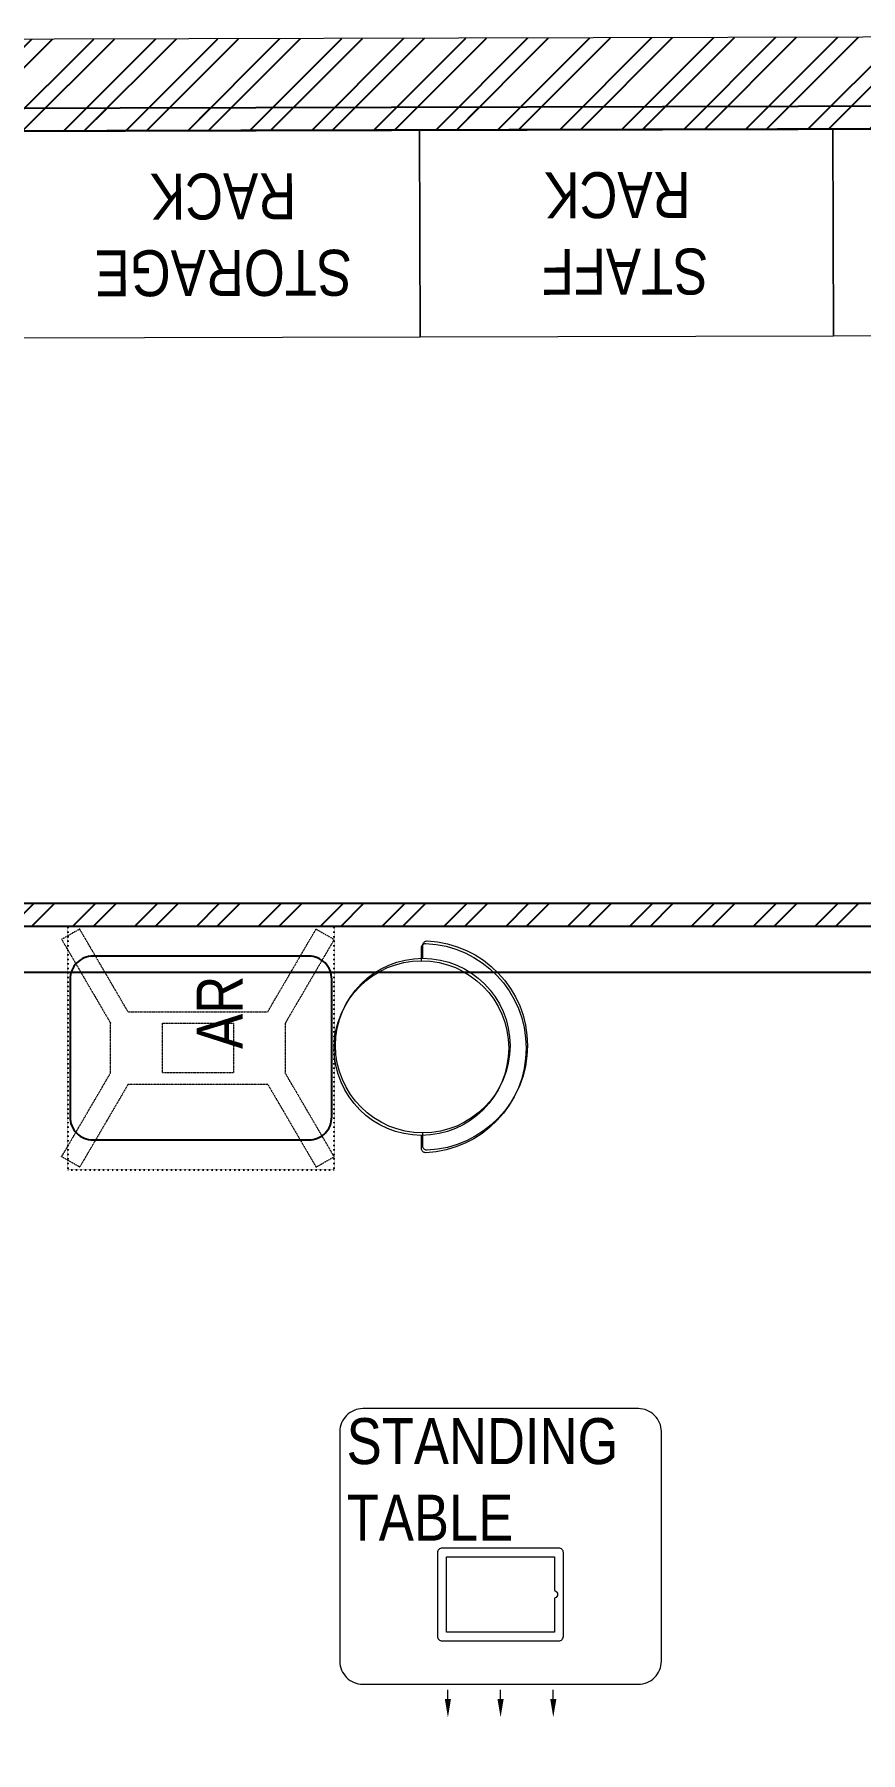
# Model space of a CAD drawing. Header units: millimetres. Extents: x -8946 to 2684, y -2892 to 9932.
# Drawn here: x -5698 to -3899, y 6191 to 9932 of the extents above; entities that cross this region are included whole.
import ezdxf

# ---------------------------------------------------------------- set-up
doc = ezdxf.new("R2010")
doc.units = ezdxf.units.MM
for name, pattern in [('DASHED', [100, -100]), ('DOT', [0.25, 0, -0.25]), ('HIDDEN2', [0.1875, 0.125, -0.0625])]:
    doc.linetypes.add(name, pattern=pattern)
for name, color, linetype, lineweight in [('I-LK EQPMT', 3, 'Continuous', 18), ('I-LK FF&E', 1, 'Continuous', 9), ('I-LK TEXT', 31, 'Continuous', 5), ('LN-ELEVATION-1', 81, 'Continuous', 13), ('LN-ELEVATION-2', 103, 'Continuous', 20), ('LN-ELEVATION-4', 145, 'Continuous', 13)]:
    doc.layers.add(name, color=color, linetype=linetype, lineweight=lineweight)
for name, color, linetype in [('RETAIL_SEPARATOR', 4, 'DASHED'), ('WALLS', 7, 'Continuous'), ('WALLS_3D', 7, 'Continuous')]:
    doc.layers.add(name, color=color, linetype=linetype)
doc.styles.add('LK TXT', font='Arial Narrow.ttf')
pattern_1 = [(45, (0, 0), (-67.3519, 67.3519), []), (45, (44.9, 0), (-67.3519, 67.3519), [])]

# ---------------------------------------------------------------- blocks, each defined once
blk = doc.blocks.new('UPS_RACK_1')
at = {"layer": 'I-LK FF&E'}
blk.add_lwpolyline([(900, 450), (0, 450), (0, 0), (900, 0)], close=True, dxfattribs=at)
at = {"layer": 'I-LK TEXT', "color": 0, "linetype": 'Continuous', "ltscale": 3, "insert": (135.8, 291.7), "char_height": 100, "attachment_point": 1, "style": 'LK TXT'}
blk.add_mtext_dynamic_manual_height_columns('\\pxqc;UPS RACK', width=636.752, gutter_width=1, heights=[0], dxfattribs=at)
blk = doc.blocks.new('STAFF_RACK_1')
at = {"layer": 'I-LK FF&E'}
blk.add_lwpolyline([(900, 450), (0, 450), (0, 0), (900, 0)], close=True, dxfattribs=at)
at = {"layer": 'I-LK TEXT', "color": 0, "linetype": 'Continuous', "ltscale": 3, "insert": (221.8, 359.4), "char_height": 100, "attachment_point": 1, "style": 'LK TXT'}
blk.add_mtext_dynamic_manual_height_columns('\\pxqc;STAFF\\P RACK', width=463.044, gutter_width=1, heights=[0], dxfattribs=at)
blk = doc.blocks.new('STORAGE_RACK_1')
at = {"layer": 'I-LK FF&E'}
blk.add_lwpolyline([(900, 450), (0, 450), (0, 0), (900, 0)], close=True, dxfattribs=at)
at = {"layer": 'I-LK TEXT', "color": 0, "linetype": 'Continuous', "ltscale": 3, "insert": (150.5, 360.1), "char_height": 100, "attachment_point": 1, "style": 'LK TXT'}
blk.add_mtext_dynamic_manual_height_columns('\\pxqc,t10;STORAGE \\P\\ptz;RACK', width=555.025, gutter_width=1, heights=[0], dxfattribs=at)
blk = doc.blocks.new('ar table')
at = {"layer": 'LN-ELEVATION-2', "linetype": 'DOT', "lineweight": 25, "transparency": 33554493}
blk.add_lwpolyline([(0, 13.4), (530, 13.4), (530, 593.4), (0, 593.4)], close=True, dxfattribs=at)
at = {"layer": 'LN-ELEVATION-2', "lineweight": 25}
blk.add_lwpolyline([(465, 68.2), (465, 538.2, 0.414214), (415, 588.2), (115, 588.2, 0.414214), (65, 538.2), (65, 68.2, 0.414214), (115, 18.2), (415, 18.2, 0.414214)], format="xyb", close=True, dxfattribs=at)
at = {"layer": 'LN-ELEVATION-4', "linetype": 'HIDDEN2', "ltscale": 0.25, "transparency": 33554664}
for points in [[(185.8, 448.9), (5.9, 554), (28.5, 593.4), (211.1, 486.7)], [(344.2, 448.9), (524.1, 554), (501.5, 593.4), (318.9, 486.7)], [(211.1, 486.7), (318.9, 486.7)], [(185.8, 144.5), (185.8, 448.9)], [(344.2, 448.9), (344.2, 144.5)], [(185.8, 144.5), (5.9, 39.3), (28.5, 0), (211.1, 106.7)], [(344.2, 144.5), (524.1, 39.3), (501.5, 0), (318.9, 106.7)], [(318.9, 106.7), (211.1, 106.7)]]:
    blk.add_lwpolyline(points, dxfattribs=at)
blk.add_lwpolyline([(210.8, 374), (319.2, 374), (319.2, 219.4), (210.8, 219.4)], close=True, dxfattribs=at)
blk = doc.blocks.new('clinic doctor stool')
at = {"layer": 'I-LK FF&E', "color": 1, "ltscale": 100}
blk.add_lwpolyline([(228, 37.8), (228, 9.1, -0.426474), (218.5, 0, -0.959166), (218.5, 455.6, -0.426474), (228, 446.5), (228, 417.8)], format="xyb", dxfattribs=at)
blk.add_circle((228, 227.8), 190, dxfattribs=at)
blk = doc.blocks.new('doctors stool')
at = {"ltscale": 100}
blk.add_lwpolyline([(228, 37.8), (228, 9.1, -0.426474), (218.5, 0, -0.959166), (218.5, 455.6, -0.426474), (228, 446.5), (228, 417.8)], format="xyb", dxfattribs=at)
blk.add_circle((228, 227.8), 190, dxfattribs=at)
blk = doc.blocks.new('AR_1', base_point=(0, 0))
at = {"layer": 'I-LK EQPMT'}
for name, p, rotation in [('AR TABLE', (530, 1014.3), 180), ('CLINIC DOCTOR STOOL', (498.2, 0), 90)]:
    blk.add_blockref(name, p, dxfattribs=dict(at, rotation=rotation))
at = {"layer": 'I-LK FF&E', "rotation": 90}
blk.add_blockref('DOCTORS STOOL', (492.8, 2.9), dxfattribs=at)
at = {"layer": 'I-LK TEXT', "color": 0, "linetype": 'Continuous', "ltscale": 3, "insert": (263.3, 720.4), "char_height": 100, "attachment_point": 1, "style": 'LK TXT'}
blk.add_mtext_dynamic_manual_height_columns('AR', width=237.441, gutter_width=12.5, heights=[0], dxfattribs=at)
blk = doc.blocks.new('standing table')
at = {"layer": 'LN-ELEVATION-1', "linetype": 'ByBlock', "lineweight": -2}
for p, q in [((235.3, -32.3), (235.3, -12)), ((350, -32.3), (350, -12)), ((464.7, -32.3), (464.7, -12))]:
    blk.add_line(p, q, dxfattribs=at)
at = {"layer": 'LN-ELEVATION-1'}
for points in [[(222.7, 94.5), (476.7, 94.5, 0.414214), (486.7, 104.5), (486.7, 286.5, 0.414214), (476.7, 296.5), (222.7, 296.5, 0.414214), (212.7, 286.5), (212.7, 104.5, 0.414214)], [(467.2, 186), (467.2, 113.5), (232.2, 113.5), (232.2, 277.5), (467.2, 277.5), (467.2, 205, 0.327538), (468.6, 203.1, -0.733799), (468.6, 187.9, 0.327538)]]:
    blk.add_lwpolyline(points, format="xyb", close=True, dxfattribs=at)
at = {"layer": 'LN-ELEVATION-1', "linetype": 'ByBlock', "lineweight": -2}
for points in [[(241.9, -32.3), (228.6, -32.3), (235.3, -72.3)], [(356.7, -32.3), (343.3, -32.3), (350, -72.3)], [(471.4, -32.3), (458.1, -32.3), (464.7, -72.3)]]:
    blk.add_solid(points, dxfattribs=at)
at = {"layer": 'LN-ELEVATION-2'}
blk.add_lwpolyline([(50, 0), (650, 0, 0.414214), (700, 50), (700, 550, 0.414214), (650, 600), (50, 600, 0.414214), (0, 550), (0, 50, 0.414214)], format="xyb", close=True, dxfattribs=at)
blk = doc.blocks.new('STANDING_TABLE_1', base_point=(0, 0))
at = {"layer": 'I-LK FF&E'}
blk.add_blockref('STANDING TABLE', (0, 72.3), dxfattribs=at)
at = {"layer": 'I-LK TEXT', "color": 0, "linetype": 'Continuous', "ltscale": 3, "insert": (406.8, 518.2), "char_height": 100, "width": 783.964, "attachment_point": 5, "style": 'LK TXT'}
blk.add_mtext('\\pxql;STANDING TABLE', dxfattribs=at)

msp = doc.modelspace()

# ---------------------------------------------------------------- hatches: boundary and pattern name
at = {"layer": 'BOH_WALL_VALID'}
h = msp.add_hatch(dxfattribs=at)
h.set_pattern_fill('ANSI32', scale=10, angle=90)
h.set_pattern_definition(pattern_1)
h.paths.add_polyline_path([(-2559.6, 9729.5), (-2559.6, 8040.1), (-6987.3, 8040.1), (-6987.3, 9718.3)])
h.paths.add_polyline_path([(-2559.8, 9779.5), (-2554.8, 9779.3), (-2550, 9778.6), (-2545.2, 9777.4), (-2540.6, 9775.8), (-2536.1, 9773.7), (-2531.9, 9771.2), (-2528, 9768.2), (-2524.3, 9764.9), (-2521, 9761.3), (-2518.1, 9757.4), (-2515.6, 9753.1), (-2513.4, 9748.7), (-2511.8, 9744.1), (-2510.6, 9739.3), (-2509.9, 9734.4), (-2509.6, 9729.5), (-2509.6, 8040.1), (-2509.9, 8035.2), (-2510.6, 8030.3), (-2511.8, 8025.5), (-2513.4, 8020.9), (-2515.5, 8016.5), (-2518.1, 8012.3), (-2521, 8008.3), (-2524.3, 8004.7), (-2527.9, 8001.4), (-2531.9, 7998.5), (-2536.1, 7996), (-2540.5, 7993.9), (-2545.1, 7992.2), (-2549.9, 7991), (-2554.7, 7990.3), (-2559.6, 7990.1), (-6987.3, 7990.1), (-6992.2, 7990.3), (-6997.1, 7991), (-7001.8, 7992.2), (-7006.5, 7993.9), (-7010.9, 7996), (-7015.1, 7998.5), (-7019.1, 8001.4), (-7022.7, 8004.7), (-7026, 8008.3), (-7028.9, 8012.3), (-7031.4, 8016.5), (-7033.5, 8020.9), (-7035.2, 8025.5), (-7036.4, 8030.3), (-7037.1, 8035.2), (-7037.3, 8040.1), (-7037.3, 9718.3), (-7037.1, 9723.2), (-7036.4, 9728), (-7035.2, 9732.8), (-7033.5, 9737.4), (-7031.4, 9741.8), (-7028.9, 9746), (-7026, 9750), (-7022.7, 9753.6), (-7019.1, 9756.9), (-7015.2, 9759.8), (-7011, 9762.3), (-7006.6, 9764.4), (-7001.9, 9766.1), (-6997.2, 9767.3), (-6992.4, 9768), (-6987.5, 9768.3)])
at = {"layer": 'LENS_HATCH_WALL', "true_color": 0x787878}
h = msp.add_hatch(dxfattribs=at)
h.set_pattern_fill('ANSI32', scale=10, angle=90)
h.set_pattern_definition(pattern_1)
h.paths.add_polyline_path([(-1463.9, -2827.4), (-1464.6, -2562.1), (-977.4, -2560.8), (-988.2, 1660.2), (-1156.2, 1659.8), (-1157, 1991.8), (2683.9, 2001.6), (2664, 9818), (-1164, 9808.3), (-1163.6, 9664), (-1546.3, 9663.1), (-1547, 9932.1), (-8590.4, 9914.2), (-8589.2, 9453), (-8804.7, 9452.4), (-8945.9, -2275.9), (-8568.4, -2274.9), (-8566.9, -2845.4)])
h.paths.add_polyline_path([(-8366.9, -2839.9), (-8368.9, -2074.4), (-8743.5, -2075.4), (-8607.1, 9252.9), (-8388.7, 9253.5), (-8389.9, 9714.7), (-1746.5, 9731.6), (-1745.8, 9462.6), (-963.1, 9464.6), (-963.5, 9608.8), (2464.5, 9617.5), (2483.3, 2201.1), (-1357.5, 2191.3), (-1355.7, 1459.3), (-1187.6, 1459.7), (-1177.9, -2361.4), (-1665.1, -2362.6), (-1663.9, -2822.9)])

# ---------------------------------------------------------------- linework, layer by layer
at = {"layer": 'BOH_WALL_VALID_OUTLINE', "color": 251, "lineweight": 25}
for points in [[(-6987.5, 9768.3), (-2559.8, 9779.5)], [(-2559.6, 7990.1), (-6987.3, 7990.1)]]:
    msp.add_lwpolyline(points, dxfattribs=at)
msp.add_lwpolyline([(-2559.6, 9729.5), (-2559.6, 8040.1), (-6987.3, 8040.1), (-6987.3, 9718.3), (-2559.6, 9729.5)], close=True, dxfattribs=at)
at = {"layer": 'LENS_WALL_OUTLINE', "lineweight": 13, "true_color": 0xffffff}
msp.add_lwpolyline([(-1463.9, -2827.4), (-1464.6, -2562.1), (-977.4, -2560.8), (-988.2, 1660.2), (-1156.2, 1659.8), (-1157, 1991.8), (2683.9, 2001.6), (2664, 9818), (-1164, 9808.3), (-1163.6, 9664), (-1546.3, 9663.1), (-1547, 9932.1), (-8590.4, 9914.2), (-8589.2, 9453), (-8804.7, 9452.4), (-8945.9, -2275.9), (-8568.4, -2274.9), (-8566.9, -2845.4)], close=True, dxfattribs=at)
at = {"layer": 'RETAIL_SEPARATOR'}
msp.add_line((-8623.5, 7890.1), (2468.9, 7890.1), dxfattribs=at)
at = {"layer": 'WALLS'}
msp.add_line((-7000.4, 9718.2), (-1746.5, 9731.6), dxfattribs=at)
at = {"layer": 'WALLS_3D'}
msp.add_3dface([(-7000.4, 9718.2), (-1746.5, 9731.6), (-1746.5, 9731.6, 2754), (-7000.4, 9718.2, 2754)], dxfattribs=at)

# ---------------------------------------------------------------- block references
for name, p, rotation in [('UPS_RACK_1', (-3059.6, 9728.3), -179.85434196530852), ('STORAGE_RACK_1', (-4859.6, 9723.7), -179.85434196530852), ('STAFF_RACK_1', (-3959.6, 9726), -179.85434196530852), ('AR_1', (-4624.6, 7460.1), 90)]:
    msp.add_blockref(name, p, dxfattribs=dict(rotation=rotation))
msp.add_blockref('STANDING_TABLE_1', (-5033.1, 6267.8))

doc.saveas('drawing.dxf')
